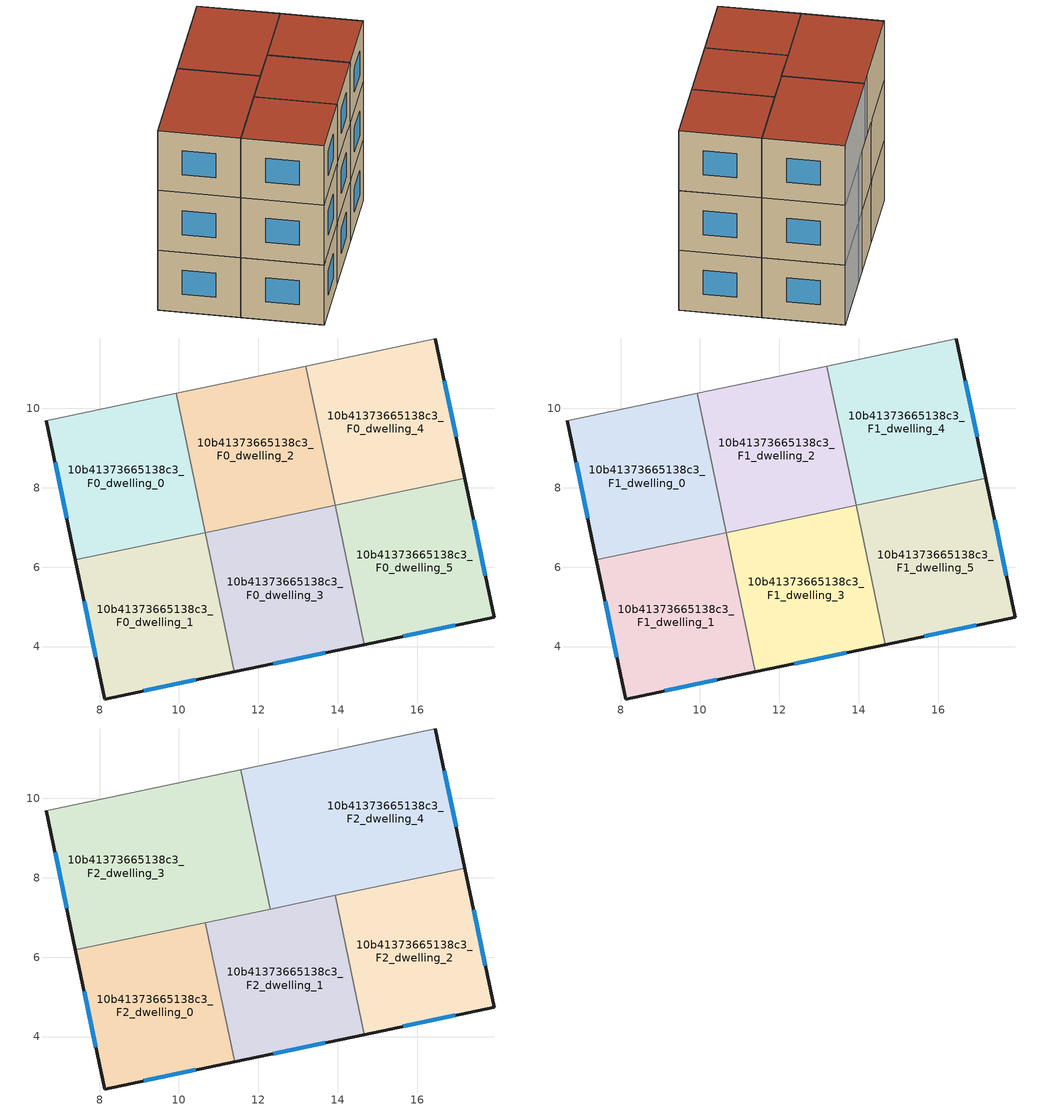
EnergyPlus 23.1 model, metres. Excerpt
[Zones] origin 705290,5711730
10b41373665138c3_F0_dwelling_0
 floor ground (EU_floor_Construction): 10.67,6.87 9.93,10.38 6.66,9.69 7.4,6.18 z0
 wall outside (EU_wall_Construction): 7.4,6.18 6.66,9.69 z0:3
 wall adiabatic (EU_wall_Construction): 6.66,9.69 9.93,10.38 z0:3
 wall to 10b41373665138c3_F0_dwelling_2 (EU_wall_Construction): 9.93,10.38 10.67,6.87 z0:3
 wall to 10b41373665138c3_F0_dwelling_1 (EU_wall_Construction): 10.67,6.87 7.4,6.18 z0:3
 window (EU_Window_Construction): 7.17,7.23 6.88,8.64 z0.9:2.1
10b41373665138c3_F0_dwelling_1
 floor ground (EU_floor_Construction): 11.4,3.36 10.67,6.87 7.4,6.18 8.13,2.68 z0
 wall outside (EU_wall_Construction): 11.4,3.36 8.13,2.68 7.4,6.18 z0:3
 wall to 10b41373665138c3_F0_dwelling_3 (EU_wall_Construction): 10.67,6.87 11.4,3.36 z0:3
 window (EU_Window_Construction): 7.91,3.73 7.62,5.14 / 10.42,3.16 9.11,2.88 z0.9:2.1
10b41373665138c3_F0_dwelling_2
 floor ground (EU_floor_Construction): 13.93,7.56 13.2,11.06 9.93,10.38 10.67,6.87 z0
 wall adiabatic (EU_wall_Construction): 9.93,10.38 13.2,11.06 z0:3
 wall to 10b41373665138c3_F0_dwelling_3 (EU_wall_Construction): 13.93,7.56 10.67,6.87 z0:3
 wall to 10b41373665138c3_F0_dwelling_4 (EU_wall_Construction): 13.2,11.06 13.93,7.56 z0:3
10b41373665138c3_F0_dwelling_3
 floor ground (EU_floor_Construction): 14.67,4.05 13.93,7.56 10.67,6.87 11.4,3.36 z0
 wall outside (EU_wall_Construction): 14.67,4.05 11.4,3.36 z0:3
 wall to 10b41373665138c3_F0_dwelling_5 (EU_wall_Construction): 13.93,7.55 14.67,4.05 z0:3
 window (EU_Window_Construction): 13.69,3.84 12.38,3.57 z0.9:2.1
10b41373665138c3_F0_dwelling_4
 floor ground (EU_floor_Construction): 17.2,8.24 16.46,11.75 13.2,11.06 13.93,7.55 z0
 wall outside (EU_wall_Construction): 16.46,11.75 17.2,8.24 z0:3
 wall adiabatic (EU_wall_Construction): 13.2,11.06 16.46,11.75 z0:3
 wall to 10b41373665138c3_F0_dwelling_5 (EU_wall_Construction): 17.2,8.24 13.93,7.55 z0:3
 window (EU_Window_Construction): 16.68,10.7 16.98,9.29 z0.9:2.1
10b41373665138c3_F0_dwelling_5
 floor ground (EU_floor_Construction): 17.94,4.74 17.2,8.24 13.93,7.55 14.67,4.05 z0
 wall outside (EU_wall_Construction): 17.2,8.24 17.94,4.74 14.67,4.05 z0:3
 window (EU_Window_Construction): 17.42,7.19 17.72,5.78 / 16.96,4.53 15.65,4.26 z0.9:2.1
10b41373665138c3_F1_dwelling_0
 floor to 10b41373665138c3_F0_dwelling_0 (EU_floor_Construction): 10.67,6.87 9.93,10.38 6.66,9.69 7.4,6.18 z3
 wall outside (EU_wall_Construction): 7.4,6.18 6.66,9.69 z3:6
 wall adiabatic (EU_wall_Construction): 6.66,9.69 9.93,10.38 z3:6
 wall to 10b41373665138c3_F1_dwelling_2 (EU_wall_Construction): 9.93,10.38 10.67,6.87 z3:6
 wall to 10b41373665138c3_F1_dwelling_1 (EU_wall_Construction): 10.67,6.87 7.4,6.18 z3:6
 window (EU_Window_Construction): 7.17,7.23 6.88,8.64 z3.9:5.1
10b41373665138c3_F1_dwelling_1
 floor to 10b41373665138c3_F0_dwelling_1 (EU_floor_Construction): 11.4,3.36 10.67,6.87 7.4,6.18 8.13,2.68 z3
 wall outside (EU_wall_Construction): 11.4,3.36 8.13,2.68 7.4,6.18 z3:6
 wall to 10b41373665138c3_F1_dwelling_3 (EU_wall_Construction): 10.67,6.87 11.4,3.36 z3:6
 window (EU_Window_Construction): 7.91,3.73 7.62,5.14 / 10.42,3.16 9.11,2.88 z3.9:5.1
10b41373665138c3_F1_dwelling_2
 floor to 10b41373665138c3_F0_dwelling_2 (EU_floor_Construction): 13.93,7.56 13.2,11.06 9.93,10.38 10.67,6.87 z3
 wall adiabatic (EU_wall_Construction): 9.93,10.38 13.2,11.06 z3:6
 wall to 10b41373665138c3_F1_dwelling_3 (EU_wall_Construction): 13.93,7.56 10.67,6.87 z3:6
 wall to 10b41373665138c3_F1_dwelling_4 (EU_wall_Construction): 13.2,11.06 13.93,7.56 z3:6
10b41373665138c3_F1_dwelling_3
 floor to 10b41373665138c3_F0_dwelling_3 (EU_floor_Construction): 14.67,4.05 13.93,7.56 10.67,6.87 11.4,3.36 z3
 wall outside (EU_wall_Construction): 14.67,4.05 11.4,3.36 z3:6
 wall to 10b41373665138c3_F1_dwelling_5 (EU_wall_Construction): 13.93,7.55 14.67,4.05 z3:6
 window (EU_Window_Construction): 13.69,3.84 12.38,3.57 z3.9:5.1
10b41373665138c3_F1_dwelling_4
 floor to 10b41373665138c3_F0_dwelling_4 (EU_floor_Construction): 17.2,8.24 16.46,11.75 13.2,11.06 13.93,7.55 z3
 wall outside (EU_wall_Construction): 16.46,11.75 17.2,8.24 z3:6
 wall adiabatic (EU_wall_Construction): 13.2,11.06 16.46,11.75 z3:6
 wall to 10b41373665138c3_F1_dwelling_5 (EU_wall_Construction): 17.2,8.24 13.93,7.55 z3:6
 window (EU_Window_Construction): 16.68,10.7 16.98,9.29 z3.9:5.1
10b41373665138c3_F1_dwelling_5
 floor to 10b41373665138c3_F0_dwelling_5 (EU_floor_Construction): 17.94,4.74 17.2,8.24 13.93,7.55 14.67,4.05 z3
 wall outside (EU_wall_Construction): 17.2,8.24 17.94,4.74 14.67,4.05 z3:6
 window (EU_Window_Construction): 17.42,7.19 17.72,5.78 / 16.96,4.53 15.65,4.26 z3.9:5.1
10b41373665138c3_F2_dwelling_0
 floor to 10b41373665138c3_F1_dwelling_1 (EU_floor_Construction): 11.4,3.36 10.67,6.87 7.4,6.18 8.13,2.68 z6
 wall outside (EU_wall_Construction): 11.4,3.37 8.13,2.68 7.4,6.18 z6:9
 wall to 10b41373665138c3_F2_dwelling_1 (EU_wall_Construction): 10.67,6.87 11.4,3.37 z6:9
 wall to 10b41373665138c3_F2_dwelling_3 (EU_wall_Construction): 7.4,6.18 10.67,6.87 z6:9
 window (EU_Window_Construction): 10.42,3.16 9.11,2.88 / 7.91,3.73 7.62,5.14 z6.9:8.1
 roof outside (EU_roof_Construction): 10.67,6.87 11.4,3.37 8.13,2.68 7.4,6.18 z9
10b41373665138c3_F2_dwelling_1
 floor to 10b41373665138c3_F1_dwelling_3 (EU_floor_Construction): 14.67,4.05 13.93,7.56 10.67,6.87 11.4,3.37 z6
 wall outside (EU_wall_Construction): 14.67,4.05 11.4,3.37 z6:9
 wall to 10b41373665138c3_F2_dwelling_2 (EU_wall_Construction): 13.94,7.56 14.67,4.05 z6:9
 wall to 10b41373665138c3_F2_dwelling_4 (EU_wall_Construction): 12.3,7.21 13.94,7.56 z6:9
 wall to 10b41373665138c3_F2_dwelling_3 (EU_wall_Construction): 10.67,6.87 12.3,7.21 z6:9
 window (EU_Window_Construction): 13.69,3.84 12.38,3.57 z6.9:8.1
 roof outside (EU_roof_Construction): 13.94,7.56 14.67,4.05 11.4,3.37 10.67,6.87 z9
10b41373665138c3_F2_dwelling_2
 floor to 10b41373665138c3_F1_dwelling_5 (EU_floor_Construction): 17.94,4.74 17.2,8.24 13.94,7.55 14.67,4.05 z6
 wall outside (EU_wall_Construction): 17.2,8.24 17.94,4.74 14.67,4.05 z6:9
 wall to 10b41373665138c3_F2_dwelling_4 (EU_wall_Construction): 13.94,7.56 17.2,8.24 z6:9
 window (EU_Window_Construction): 17.42,7.19 17.72,5.79 / 16.96,4.53 15.65,4.26 z6.9:8.1
 roof outside (EU_roof_Construction): 17.2,8.24 17.94,4.74 14.67,4.05 13.94,7.56 z9
10b41373665138c3_F2_dwelling_3
 floor to 10b41373665138c3_F1_dwelling_0 (EU_floor_Construction): 10.67,6.87 9.93,10.38 6.66,9.69 7.4,6.18 z6
 floor to 10b41373665138c3_F1_dwelling_2 (EU_floor_Construction): 12.3,7.21 11.56,10.72 9.93,10.38 10.67,6.87 z6
 wall outside (EU_wall_Construction): 7.4,6.18 6.66,9.69 z6:9
 wall adiabatic (EU_wall_Construction): 6.66,9.69 11.56,10.72 z6:9
 wall to 10b41373665138c3_F2_dwelling_4 (EU_wall_Construction): 11.56,10.72 12.3,7.21 z6:9
 window (EU_Window_Construction): 7.17,7.23 6.88,8.64 z6.9:8.1
 roof outside (EU_roof_Construction): 11.56,10.72 12.3,7.21 7.4,6.18 6.66,9.69 z9
10b41373665138c3_F2_dwelling_4
 floor to 10b41373665138c3_F1_dwelling_2 (EU_floor_Construction): 13.93,7.56 13.2,11.06 11.56,10.72 12.3,7.21 z6
 floor to 10b41373665138c3_F1_dwelling_4 (EU_floor_Construction): 17.2,8.24 16.46,11.75 13.2,11.06 13.93,7.56 z6
 wall outside (EU_wall_Construction): 16.46,11.75 17.2,8.24 z6:9
 wall adiabatic (EU_wall_Construction): 11.56,10.72 16.46,11.75 z6:9
 window (EU_Window_Construction): 16.68,10.7 16.98,9.29 z6.9:8.1
 roof outside (EU_roof_Construction): 16.46,11.75 17.2,8.24 12.3,7.21 11.56,10.72 z9
shading: 16.46,11.75 6.66,9.69 z0:9
[Building]
EU S2 Campaign: North Axis=0; Terrain=City; Solar Distribution=FullExterior
[Site:Location]
London: Latitude=51.5; Longitude=-0.5; Time Zone=0; Elevation=25
[SizingPeriod:WeatherFileDays]
AnnualSizingPeriod: Begin Month=1; Begin Day of Month=1; End Month=12; End Day of Month=31; Day of Week for Start Day=Monday; Use Weather File Daylight Saving Period=No; Use Weather File Rain and Snow Indicators=No
[MATERIAL]
EU_InternalMass_Material: Roughness=MediumRough; Thickness=0.1; Conductivity=1; Density=1800; Specific Heat=900; Thermal Absorptance=0.9; Solar Absorptance=0.7; Visible Absorptance=0.7
[MATERIAL:NOMASS] Roughness=MediumRough; Thermal Absorptance=0.9; Solar Absorptance=0.7; Visible Absorptance=0.7
Name | Thermal Resistance
EU_wall_NoMass | 1.04674
EU_roof_NoMass | 4.32442
EU_floor_NoMass | 2.04616
[WINDOWMATERIAL:SIMPLEGLAZINGSYSTEM]
EU_Window_SimpleGlazing: UFactor=4.25843; Solar Heat Gain Coefficient=0.85; Visible Transmittance=0.85
[CONSTRUCTION]
EU_wall_Construction: EU_wall_NoMass
EU_roof_Construction: EU_roof_NoMass
EU_floor_Construction: EU_floor_NoMass
EU_InternalMass_Construction: EU_InternalMass_Material
EU_Window_Construction: EU_Window_SimpleGlazing
[ZONE] Type=1; Multiplier=1; Ceiling Height=autocalculate; Floor Area=autocalculate; Part of Total Floor Area=Yes
Name | Volume
10b41373665138c3_F0_dwelling_0; 10b41373665138c3_F1_dwelling_0 | 35.9026
10b41373665138c3_F2_dwelling_0 | 35.907
10b41373665138c3_F0_dwelling_1; 10b41373665138c3_F1_dwelling_1 | 35.90625
10b41373665138c3_F2_dwelling_1 | 35.8901
10b41373665138c3_F0_dwelling_2; 10b41373665138c3_F1_dwelling_2 | 35.896
10b41373665138c3_F2_dwelling_2 | 35.9048
10b41373665138c3_F0_dwelling_3; 10b41373665138c3_F1_dwelling_3 | 35.8997
10b41373665138c3_F2_dwelling_3 | 53.8433
10b41373665138c3_F0_dwelling_4; 10b41373665138c3_F1_dwelling_4 | 35.8989
10b41373665138c3_F2_dwelling_4 | 53.8469
10b41373665138c3_F0_dwelling_5; 10b41373665138c3_F1_dwelling_5 | 35.8953
[INTERNALMASS] Construction=EU_InternalMass_Construction
Name | Zone or ZoneList | Surface Area
10b41373665138c3_F0_dwelling_0_EU_InternalMass | 10b41373665138c3_F0_dwelling_0 | 11.9672
10b41373665138c3_F0_dwelling_1_EU_InternalMass | 10b41373665138c3_F0_dwelling_1 | 11.9677
10b41373665138c3_F0_dwelling_2_EU_InternalMass | 10b41373665138c3_F0_dwelling_2 | 11.9643
10b41373665138c3_F0_dwelling_3_EU_InternalMass | 10b41373665138c3_F0_dwelling_3 | 11.9664
10b41373665138c3_F0_dwelling_4_EU_InternalMass | 10b41373665138c3_F0_dwelling_4 | 11.9661
10b41373665138c3_F0_dwelling_5_EU_InternalMass | 10b41373665138c3_F0_dwelling_5 | 11.9659
10b41373665138c3_F1_dwelling_0_EU_InternalMass | 10b41373665138c3_F1_dwelling_0 | 11.9672
10b41373665138c3_F1_dwelling_1_EU_InternalMass | 10b41373665138c3_F1_dwelling_1 | 11.9677
10b41373665138c3_F1_dwelling_2_EU_InternalMass | 10b41373665138c3_F1_dwelling_2 | 11.9643
10b41373665138c3_F1_dwelling_3_EU_InternalMass | 10b41373665138c3_F1_dwelling_3 | 11.9664
10b41373665138c3_F1_dwelling_4_EU_InternalMass | 10b41373665138c3_F1_dwelling_4 | 11.9661
10b41373665138c3_F1_dwelling_5_EU_InternalMass | 10b41373665138c3_F1_dwelling_5 | 11.9659
10b41373665138c3_F2_dwelling_0_EU_InternalMass | 10b41373665138c3_F2_dwelling_0 | 11.9656
10b41373665138c3_F2_dwelling_1_EU_InternalMass | 10b41373665138c3_F2_dwelling_1 | 11.9633
10b41373665138c3_F2_dwelling_2_EU_InternalMass | 10b41373665138c3_F2_dwelling_2 | 11.9682
10b41373665138c3_F2_dwelling_3_EU_InternalMass | 10b41373665138c3_F2_dwelling_3 | 17.9492
10b41373665138c3_F2_dwelling_4_EU_InternalMass | 10b41373665138c3_F2_dwelling_4 | 17.9491
[OTHEREQUIPMENT] Fuel Type=Electricity; Design Level Calculation Method=Watts/Area; Power per Zone Floor Area=1; Fraction Latent=0; Fraction Radiant=0; Fraction Lost=0; Carbon Dioxide Generation Rate=0; EndUse Subcategory=EU_Step8_InternalGains
Name | Zone or ZoneList or Space or SpaceList | Schedule
EU_Step8_InternalGain_10b41373665138c3_F0_dwelling_0_f000 | 10b41373665138c3_F0_dwelling_0 | EU_Step8_GainSchedule_10b41373665138c3_F0_dwelling_0_f000
EU_Step8_InternalGain_10b41373665138c3_F0_dwelling_1_f000 | 10b41373665138c3_F0_dwelling_1 | EU_Step8_GainSchedule_10b41373665138c3_F0_dwelling_1_f000
EU_Step8_InternalGain_10b41373665138c3_F0_dwelling_2_f000 | 10b41373665138c3_F0_dwelling_2 | EU_Step8_GainSchedule_10b41373665138c3_F0_dwelling_2_f000
EU_Step8_InternalGain_10b41373665138c3_F0_dwelling_3_f000 | 10b41373665138c3_F0_dwelling_3 | EU_Step8_GainSchedule_10b41373665138c3_F0_dwelling_3_f000
EU_Step8_InternalGain_10b41373665138c3_F0_dwelling_4_f000 | 10b41373665138c3_F0_dwelling_4 | EU_Step8_GainSchedule_10b41373665138c3_F0_dwelling_4_f000
EU_Step8_InternalGain_10b41373665138c3_F0_dwelling_5_f000 | 10b41373665138c3_F0_dwelling_5 | EU_Step8_GainSchedule_10b41373665138c3_F0_dwelling_5_f000
EU_Step8_InternalGain_10b41373665138c3_F1_dwelling_0_f000 | 10b41373665138c3_F1_dwelling_0 | EU_Step8_GainSchedule_10b41373665138c3_F1_dwelling_0_f000
EU_Step8_InternalGain_10b41373665138c3_F1_dwelling_1_f000 | 10b41373665138c3_F1_dwelling_1 | EU_Step8_GainSchedule_10b41373665138c3_F1_dwelling_1_f000
EU_Step8_InternalGain_10b41373665138c3_F1_dwelling_2_f000 | 10b41373665138c3_F1_dwelling_2 | EU_Step8_GainSchedule_10b41373665138c3_F1_dwelling_2_f000
EU_Step8_InternalGain_10b41373665138c3_F1_dwelling_3_f000 | 10b41373665138c3_F1_dwelling_3 | EU_Step8_GainSchedule_10b41373665138c3_F1_dwelling_3_f000
EU_Step8_InternalGain_10b41373665138c3_F1_dwelling_4_f000 | 10b41373665138c3_F1_dwelling_4 | EU_Step8_GainSchedule_10b41373665138c3_F1_dwelling_4_f000
EU_Step8_InternalGain_10b41373665138c3_F1_dwelling_5_f000 | 10b41373665138c3_F1_dwelling_5 | EU_Step8_GainSchedule_10b41373665138c3_F1_dwelling_5_f000
EU_Step8_InternalGain_10b41373665138c3_F2_dwelling_0_f000 | 10b41373665138c3_F2_dwelling_0 | EU_Step8_GainSchedule_10b41373665138c3_F2_dwelling_0_f000
EU_Step8_InternalGain_10b41373665138c3_F2_dwelling_1_f000 | 10b41373665138c3_F2_dwelling_1 | EU_Step8_GainSchedule_10b41373665138c3_F2_dwelling_1_f000
EU_Step8_InternalGain_10b41373665138c3_F2_dwelling_2_f000 | 10b41373665138c3_F2_dwelling_2 | EU_Step8_GainSchedule_10b41373665138c3_F2_dwelling_2_f000
EU_Step8_InternalGain_10b41373665138c3_F2_dwelling_3_f000 | 10b41373665138c3_F2_dwelling_3 | EU_Step8_GainSchedule_10b41373665138c3_F2_dwelling_3_f000
EU_Step8_InternalGain_10b41373665138c3_F2_dwelling_4_f000 | 10b41373665138c3_F2_dwelling_4 | EU_Step8_GainSchedule_10b41373665138c3_F2_dwelling_4_f000
[ZONEVENTILATION:DESIGNFLOWRATE] Schedule=EU_AlwaysOn; Design Flow Rate Calculation Method=AirChanges/Hour; Air Changes per Hour=0.488719; Ventilation Type=Natural; Fan Pressure Rise=0; Fan Total Efficiency=1; Constant Term Coefficient=1; Temperature Term Coefficient=0; Velocity Term Coefficient=0; Velocity Squared Term Coefficient=0; Minimum Indoor Temperature=-100; Maximum Indoor Temperature=100; Delta Temperature=-100; Minimum Outdoor Temperature=-100; Maximum Outdoor Temperature=100; Maximum Wind Speed=40
Name | Zone or ZoneList or Space or SpaceList
EU_ConstantAir_10b41373665138c3_F0_dwelling_0 | 10b41373665138c3_F0_dwelling_0
EU_ConstantAir_10b41373665138c3_F0_dwelling_1 | 10b41373665138c3_F0_dwelling_1
EU_ConstantAir_10b41373665138c3_F0_dwelling_2 | 10b41373665138c3_F0_dwelling_2
EU_ConstantAir_10b41373665138c3_F0_dwelling_3 | 10b41373665138c3_F0_dwelling_3
EU_ConstantAir_10b41373665138c3_F0_dwelling_4 | 10b41373665138c3_F0_dwelling_4
EU_ConstantAir_10b41373665138c3_F0_dwelling_5 | 10b41373665138c3_F0_dwelling_5
EU_ConstantAir_10b41373665138c3_F1_dwelling_0 | 10b41373665138c3_F1_dwelling_0
EU_ConstantAir_10b41373665138c3_F1_dwelling_1 | 10b41373665138c3_F1_dwelling_1
EU_ConstantAir_10b41373665138c3_F1_dwelling_2 | 10b41373665138c3_F1_dwelling_2
EU_ConstantAir_10b41373665138c3_F1_dwelling_3 | 10b41373665138c3_F1_dwelling_3
EU_ConstantAir_10b41373665138c3_F1_dwelling_4 | 10b41373665138c3_F1_dwelling_4
EU_ConstantAir_10b41373665138c3_F1_dwelling_5 | 10b41373665138c3_F1_dwelling_5
EU_ConstantAir_10b41373665138c3_F2_dwelling_0 | 10b41373665138c3_F2_dwelling_0
EU_ConstantAir_10b41373665138c3_F2_dwelling_1 | 10b41373665138c3_F2_dwelling_1
EU_ConstantAir_10b41373665138c3_F2_dwelling_2 | 10b41373665138c3_F2_dwelling_2
EU_ConstantAir_10b41373665138c3_F2_dwelling_3 | 10b41373665138c3_F2_dwelling_3
EU_ConstantAir_10b41373665138c3_F2_dwelling_4 | 10b41373665138c3_F2_dwelling_4
[HVACTEMPLATE:THERMOSTAT] Constant Heating Setpoint=20; Constant Cooling Setpoint=50
EU_HeatOnly_10b41373665138c3_F0_dwelling_0; EU_HeatOnly_10b41373665138c3_F0_dwelling_1; EU_HeatOnly_10b41373665138c3_F0_dwelling_2; EU_HeatOnly_10b41373665138c3_F0_dwelling_3; EU_HeatOnly_10b41373665138c3_F0_dwelling_4; EU_HeatOnly_10b41373665138c3_F0_dwelling_5; EU_HeatOnly_10b41373665138c3_F1_dwelling_0; EU_HeatOnly_10b41373665138c3_F1_dwelling_1; EU_HeatOnly_10b41373665138c3_F1_dwelling_2; EU_HeatOnly_10b41373665138c3_F1_dwelling_3; EU_HeatOnly_10b41373665138c3_F1_dwelling_4; EU_HeatOnly_10b41373665138c3_F1_dwelling_5; EU_HeatOnly_10b41373665138c3_F2_dwelling_0; EU_HeatOnly_10b41373665138c3_F2_dwelling_1; EU_HeatOnly_10b41373665138c3_F2_dwelling_2; EU_HeatOnly_10b41373665138c3_F2_dwelling_3; EU_HeatOnly_10b41373665138c3_F2_dwelling_4
[HVACTEMPLATE:ZONE:IDEALLOADSAIRSYSTEM] System Availability Schedule=EU_AlwaysOn; Maximum Heating Supply Air Temperature=50; Minimum Cooling Supply Air Temperature=13; Maximum Heating Supply Air Humidity Ratio=0.0156; Minimum Cooling Supply Air Humidity Ratio=0.0077; Heating Limit=NoLimit; Cooling Limit=NoLimit; Heating Availability Schedule=EU_AlwaysOn; Cooling Availability Schedule=EU_CoolingOff; Dehumidification Control Type=ConstantSensibleHeatRatio; Cooling Sensible Heat Ratio=0.7; Dehumidification Setpoint=60; Humidification Control Type=None; Humidification Setpoint=30; Outdoor Air Method=None; Outdoor Air Flow Rate per Person=0.00944; Outdoor Air Flow Rate per Zone Floor Area=0; Outdoor Air Flow Rate per Zone=0; Demand Controlled Ventilation Type=None; Outdoor Air Economizer Type=NoEconomizer; Heat Recovery Type=None; Sensible Heat Recovery Effectiveness=0.7; Latent Heat Recovery Effectiveness=0.65
Name | Template Thermostat
10b41373665138c3_F0_dwelling_0 | EU_HeatOnly_10b41373665138c3_F0_dwelling_0
10b41373665138c3_F0_dwelling_1 | EU_HeatOnly_10b41373665138c3_F0_dwelling_1
10b41373665138c3_F0_dwelling_2 | EU_HeatOnly_10b41373665138c3_F0_dwelling_2
10b41373665138c3_F0_dwelling_3 | EU_HeatOnly_10b41373665138c3_F0_dwelling_3
10b41373665138c3_F0_dwelling_4 | EU_HeatOnly_10b41373665138c3_F0_dwelling_4
10b41373665138c3_F0_dwelling_5 | EU_HeatOnly_10b41373665138c3_F0_dwelling_5
10b41373665138c3_F1_dwelling_0 | EU_HeatOnly_10b41373665138c3_F1_dwelling_0
10b41373665138c3_F1_dwelling_1 | EU_HeatOnly_10b41373665138c3_F1_dwelling_1
10b41373665138c3_F1_dwelling_2 | EU_HeatOnly_10b41373665138c3_F1_dwelling_2
10b41373665138c3_F1_dwelling_3 | EU_HeatOnly_10b41373665138c3_F1_dwelling_3
10b41373665138c3_F1_dwelling_4 | EU_HeatOnly_10b41373665138c3_F1_dwelling_4
10b41373665138c3_F1_dwelling_5 | EU_HeatOnly_10b41373665138c3_F1_dwelling_5
10b41373665138c3_F2_dwelling_0 | EU_HeatOnly_10b41373665138c3_F2_dwelling_0
10b41373665138c3_F2_dwelling_1 | EU_HeatOnly_10b41373665138c3_F2_dwelling_1
10b41373665138c3_F2_dwelling_2 | EU_HeatOnly_10b41373665138c3_F2_dwelling_2
10b41373665138c3_F2_dwelling_3 | EU_HeatOnly_10b41373665138c3_F2_dwelling_3
10b41373665138c3_F2_dwelling_4 | EU_HeatOnly_10b41373665138c3_F2_dwelling_4
[SIZING:ZONE] Zone Cooling Design Supply Air Temperature Input Method=SupplyAirTemperature; Zone Cooling Design Supply Air Temperature=13; Zone Heating Design Supply Air Temperature Input Method=SupplyAirTemperature; Zone Heating Design Supply Air Temperature=50; Zone Cooling Design Supply Air Humidity Ratio=0.008; Zone Heating Design Supply Air Humidity Ratio=0.008; Cooling Design Air Flow Method=DesignDay; Cooling Design Air Flow Rate=0; Cooling Minimum Air Flow per Zone Floor Area=0.000762; Cooling Minimum Air Flow=0; Cooling Minimum Air Flow Fraction=0.2; Heating Design Air Flow Method=DesignDay; Heating Design Air Flow Rate=0; Heating Maximum Air Flow per Zone Floor Area=0.002032; Heating Maximum Air Flow=0.141576; Heating Maximum Air Flow Fraction=0.3; Account for Dedicated Outdoor Air System=No; Dedicated Outdoor Air System Control Strategy=NeutralSupplyAir; Dedicated Outdoor Air Low Setpoint Temperature for Design=autosize; Dedicated Outdoor Air High Setpoint Temperature for Design=autosize; Zone Load Sizing Method=Sensible Load Only No Latent Load; Zone Latent Cooling Design Supply Air Humidity Ratio Input Method=HumidityRatioDifference; Zone Cooling Design Supply Air Humidity Ratio Difference=0.005; Zone Latent Heating Design Supply Air Humidity Ratio Input Method=HumidityRatioDifference; Zone Humidification Design Supply Air Humidity Ratio Difference=0.005
10b41373665138c3_F0_dwelling_0; 10b41373665138c3_F0_dwelling_1; 10b41373665138c3_F0_dwelling_2; 10b41373665138c3_F0_dwelling_3; 10b41373665138c3_F0_dwelling_4; 10b41373665138c3_F0_dwelling_5; 10b41373665138c3_F1_dwelling_0; 10b41373665138c3_F1_dwelling_1; 10b41373665138c3_F1_dwelling_2; 10b41373665138c3_F1_dwelling_3; 10b41373665138c3_F1_dwelling_4; 10b41373665138c3_F1_dwelling_5; 10b41373665138c3_F2_dwelling_0; 10b41373665138c3_F2_dwelling_1; 10b41373665138c3_F2_dwelling_2; 10b41373665138c3_F2_dwelling_3; 10b41373665138c3_F2_dwelling_4
[SCHEDULE:CONSTANT]
Name | Hourly Value
EU_AlwaysOn | 1
EU_CoolingOff | 0
[SCHEDULE:FILE] Column Number=1; Rows to Skip at Top=0; Number of Hours of Data=8760; Column Separator=Comma; Interpolate to Timestep=No; Minutes per Item=60; Adjust Schedule for Daylight Savings=Yes
Name | File
EU_Step8_GainSchedule_10b41373665138c3_F0_dwelling_0_f000 | ../../schedules/10b41373665138c3/10b41373665138c3_F0_dwelling_0_f000_gain.csv
EU_Step8_GainSchedule_10b41373665138c3_F0_dwelling_1_f000 | ../../schedules/10b41373665138c3/10b41373665138c3_F0_dwelling_1_f000_gain.csv
EU_Step8_GainSchedule_10b41373665138c3_F0_dwelling_2_f000 | ../../schedules/10b41373665138c3/10b41373665138c3_F0_dwelling_2_f000_gain.csv
EU_Step8_GainSchedule_10b41373665138c3_F0_dwelling_3_f000 | ../../schedules/10b41373665138c3/10b41373665138c3_F0_dwelling_3_f000_gain.csv
EU_Step8_GainSchedule_10b41373665138c3_F0_dwelling_4_f000 | ../../schedules/10b41373665138c3/10b41373665138c3_F0_dwelling_4_f000_gain.csv
EU_Step8_GainSchedule_10b41373665138c3_F0_dwelling_5_f000 | ../../schedules/10b41373665138c3/10b41373665138c3_F0_dwelling_5_f000_gain.csv
EU_Step8_GainSchedule_10b41373665138c3_F1_dwelling_0_f000 | ../../schedules/10b41373665138c3/10b41373665138c3_F1_dwelling_0_f000_gain.csv
EU_Step8_GainSchedule_10b41373665138c3_F1_dwelling_1_f000 | ../../schedules/10b41373665138c3/10b41373665138c3_F1_dwelling_1_f000_gain.csv
EU_Step8_GainSchedule_10b41373665138c3_F1_dwelling_2_f000 | ../../schedules/10b41373665138c3/10b41373665138c3_F1_dwelling_2_f000_gain.csv
EU_Step8_GainSchedule_10b41373665138c3_F1_dwelling_3_f000 | ../../schedules/10b41373665138c3/10b41373665138c3_F1_dwelling_3_f000_gain.csv
EU_Step8_GainSchedule_10b41373665138c3_F1_dwelling_4_f000 | ../../schedules/10b41373665138c3/10b41373665138c3_F1_dwelling_4_f000_gain.csv
EU_Step8_GainSchedule_10b41373665138c3_F1_dwelling_5_f000 | ../../schedules/10b41373665138c3/10b41373665138c3_F1_dwelling_5_f000_gain.csv
EU_Step8_GainSchedule_10b41373665138c3_F2_dwelling_0_f000 | ../../schedules/10b41373665138c3/10b41373665138c3_F2_dwelling_0_f000_gain.csv
EU_Step8_GainSchedule_10b41373665138c3_F2_dwelling_1_f000 | ../../schedules/10b41373665138c3/10b41373665138c3_F2_dwelling_1_f000_gain.csv
EU_Step8_GainSchedule_10b41373665138c3_F2_dwelling_2_f000 | ../../schedules/10b41373665138c3/10b41373665138c3_F2_dwelling_2_f000_gain.csv
EU_Step8_GainSchedule_10b41373665138c3_F2_dwelling_3_f000 | ../../schedules/10b41373665138c3/10b41373665138c3_F2_dwelling_3_f000_gain.csv
EU_Step8_GainSchedule_10b41373665138c3_F2_dwelling_4_f000 | ../../schedules/10b41373665138c3/10b41373665138c3_F2_dwelling_4_f000_gain.csv
